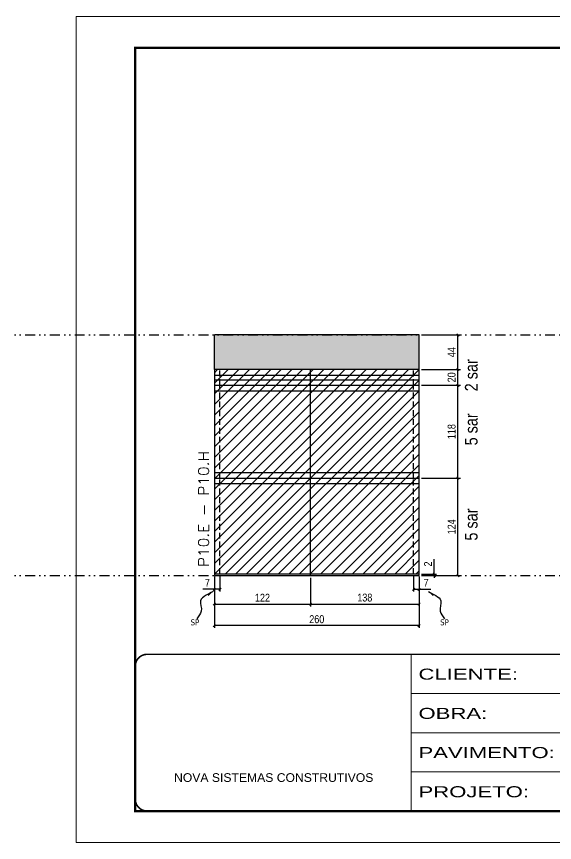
# Model space of a CAD drawing. Header units: millimetres. Extents: x 13777 to 27878, y -21631 to 6985.
# Drawn here: x 15936 to 16619, y -2105 to -1055 of the extents above; entities that cross this region are included whole.
import ezdxf

# ---------------------------------------------------------------- set-up
doc = ezdxf.new("R2010")
doc.units = ezdxf.units.MM
for name, pattern in [('CONTINUO', [0]), ('DASHED', [0.75, 0.5, -0.25]), ('DIVIDE2', [0.625, 0.25, -0.125, 0, -0.125, 0, -0.125]), ('HIDDEN', [0.375, 0.25, -0.125])]:
    doc.linetypes.add(name, pattern=pattern)
for name, color, linetype in [('COTA', 241, 'Continuous'), ('NOMENCLATURA', 7, 'Continuous'), ('Nível', 160, 'Continuous'), ('Painéis', 200, 'Continuous'), ('SARR_2.2x7', 40, 'Continuous'), ('Sarrafo de Pressão', 42, 'HIDDEN'), ('texto', 7, 'Continuous')]:
    doc.layers.add(name, color=color, linetype=linetype)
for name, color, linetype, lineweight in [('Folhas', 255, 'Continuous', 9), ('Hachura', 251, 'Continuous', 9), ('SARRAFO DE PRESSAO', 251, 'DASHED', 9), ('Texto Seção', 7, 'Continuous', 15)]:
    doc.layers.add(name, color=color, linetype=linetype, lineweight=lineweight)
doc.styles.add('ARIAL', font='arial.ttf')
doc.styles.add('ARIAL_NARROW', font='ARIALN.TTF', dxfattribs={"height": 0.2})
doc.styles.add('COTA TECNICA', font='techl___.ttf', dxfattribs={"height": 10})
doc.styles.add('COTA TECNICA-50', font='techl___.ttf', dxfattribs={"height": 10})
doc.styles.add('REGUA-120', font='ROMANS.shx', dxfattribs={"height": 15})
doc.styles.get("Standard").update_dxf_attribs({"font": 'arial.ttf'})
doc.styles.add('Tecnologia', font='')
doc.styles.get('Tecnologia').set_extended_font_data('Forgotten Futurist')
doc.dimstyles.new('COTA PAINEL-50', dxfattribs={"dimtxt": 10, "dimasz": 3, "dimexe": 3, "dimexo": 3, "dimgap": 3, "dimtad": 1, "dimdec": 1, "dimzin": 12, "dimdsep": 46, "dimtxsty": 'COTA TECNICA-50', "dimblk1": 'OBLIQUE', "dimblk2": 'OBLIQUE', "dimsah": 1, "dimcen": 0.9, "dimclrd": 4, "dimclre": 4, "dimclrt": 240, "dimadec": 1, "dimazin": 3, "dimtfac": 1, "dimtdec": 1, "dimtmove": 0, "dimatfit": 3, "dimfxl": 1, "dimtolj": 1, "dimtzin": 12, "dimarcsym": 0})
doc.dimstyles.new('PAINEL', dxfattribs={"dimtxt": 10, "dimasz": 3, "dimexe": 3, "dimexo": 3, "dimgap": 3, "dimtad": 1, "dimdec": 1, "dimzin": 12, "dimdsep": 46, "dimtxsty": 'COTA TECNICA', "dimblk1": 'OBLIQUE', "dimblk2": 'OBLIQUE', "dimsah": 1, "dimcen": 0.9, "dimclrd": 4, "dimclre": 4, "dimclrt": 240, "dimadec": 1, "dimazin": 3, "dimtfac": 1, "dimtdec": 1, "dimtmove": 0, "dimatfit": 3, "dimfxl": 1, "dimtolj": 1, "dimtzin": 12, "dimarcsym": 0})
doc.dimstyles.get("Standard").update_dxf_attribs({"dimtxt": 0.18, "dimasz": 0.18, "dimexe": 0.18, "dimexo": 0.0625, "dimgap": 0.09, "dimtad": 0, "dimtih": 1, "dimtoh": 1, "dimdec": 4, "dimzin": 0, "dimdsep": 46, "dimtxsty": 'Standard', "dimcen": 0.09, "dimadec": 0, "dimazin": 0, "dimtfac": 1, "dimtdec": 4, "dimtofl": 0, "dimtmove": 0, "dimatfit": 3, "dimfxl": 1, "dimtolj": 1, "dimtzin": 0, "dimarcsym": 0})

# ---------------------------------------------------------------- blocks, each defined once
blk = doc.blocks.new('9999999999')
at = {"color": 30, "linetype": 'CONTINUO'}
for p, q in [((98564.6, 34230.2), (98564.6, 34429.4)), ((98564.6, 34379.6), (99584, 34379.6)), ((98564.6, 34329.8), (99488, 34329.8)), ((99584, 34329.8), (99488, 34329.8)), ((99488, 34329.8), (99488, 34230.2)), ((98564.6, 34280), (99488, 34280))]:
    blk.add_line(p, q, dxfattribs=at)
at = {"color": 30, "linetype": 'CONTINUO', "const_width": 2}
blk.add_lwpolyline([(99584, 34230.2), (99584, 34414.4, 0.414214), (99569, 34429.4), (98229, 34429.4, 0.414214), (98214, 34414.4), (98214, 34245.2, 0.414214), (98229, 34230.2), (99584, 34230.2)], format="xyb", dxfattribs=at)
at = {"layer": 'Folhas'}
blk.add_lwpolyline([(98139, 34190.2), (99624, 34190.2), (99624, 35240.2), (98139, 35240.2)], close=True, dxfattribs=at)
at = {"layer": 'Folhas', "color": 30, "const_width": 3}
blk.add_lwpolyline([(98214, 34230.2), (99584, 34230.2), (99584, 35200.2), (98214, 35200.2)], close=True, dxfattribs=at)
at = {"color": 7, "linetype": 'Continuous', "ltscale": 5, "style": 'ARIAL'}
for s, height, p in [('SKR', 15.48, (98837.7, 34393.1)), ('LEAF LOEFGREN', 15.483, (98837.7, 34343.3)), ('3° SUBSOLO', 15.48, (98837.7, 34293.5)), ('NOVA SISTEMAS CONSTRUTIVOS', 11.059, (98263.2, 34267.2)), ('PILARES', 15.48, (98837.7, 34243.7))]:
    blk.add_text(s, height=height, dxfattribs=at).set_placement(p)
at = {"layer": 'Folhas', "color": 7, "style": 'Tecnologia', "width": 1.5}
for s, p in [('CLIENTE:', (98573.7, 34397.2)), ('OBRA:', (98573.7, 34347.3)), ('PAVIMENTO:', (98573.7, 34297.5)), ('PROJETO:', (98573.7, 34247.7))]:
    blk.add_text(s, height=14, dxfattribs=at).set_placement(p)
blk = doc.blocks.new('_Oblique')
at = {"color": 0, "linetype": 'ByBlock', "lineweight": -2}
blk.add_line((-0.5, -0.5), (0.5, 0.5), dxfattribs=at)
blk = doc.blocks.new('*D1676')
at = {"layer": 'COTA', "color": 4, "lineweight": -2, "transparency": 16777216}
for p, q in [((16187.5, -1767), (16187.5, -1832.6)), ((16447.5, -1767), (16447.5, -1832.6)), ((16447.5, -1829.6), (16187.5, -1829.6))]:
    blk.add_line(p, q, dxfattribs=at)
at = {"layer": 'Defpoints', "color": 0, "transparency": 16777216}
for p in [(16187.5, -1764), (16447.5, -1764), (16187.5, -1829.6)]:
    blk.add_point(p, dxfattribs=at)
at = {"layer": 'COTA', "color": 4, "lineweight": -2, "transparency": 16777216, "xscale": 3, "yscale": 3, "zscale": 3, "rotation": 180}
blk.add_blockref('_Oblique', (16187.5, -1829.6), dxfattribs=at)
at = {"layer": 'COTA', "color": 4, "lineweight": -2, "transparency": 16777216, "xscale": 3, "yscale": 3, "zscale": 3}
blk.add_blockref('_Oblique', (16447.5, -1829.6), dxfattribs=at)
at = {"layer": 'COTA', "color": 240, "transparency": 16777216, "insert": (16317.5, -1821.5), "char_height": 10, "attachment_point": 5, "style": 'COTA TECNICA'}
blk.add_mtext('\\A1;260', dxfattribs=at)
blk = doc.blocks.new('*D1677')
at = {"layer": 'COTA', "color": 4, "lineweight": -2, "transparency": 16777216}
for p, q in [((16440.5, -1767), (16440.5, -1786.3)), ((16447.5, -1769), (16447.5, -1786.3)), ((16440.5, -1783.3), (16447.5, -1783.3)), ((16447.5, -1783.3), (16462.2, -1783.3))]:
    blk.add_line(p, q, dxfattribs=at)
at = {"layer": 'Defpoints', "color": 0, "transparency": 16777216}
for p in [(16440.5, -1764), (16447.5, -1766), (16447.5, -1783.3)]:
    blk.add_point(p, dxfattribs=at)
at = {"layer": 'COTA', "color": 4, "lineweight": -2, "transparency": 16777216, "xscale": 3, "yscale": 3, "zscale": 3, "rotation": 180}
blk.add_blockref('_Oblique', (16440.5, -1783.3), dxfattribs=at)
at = {"layer": 'COTA', "color": 4, "lineweight": -2, "transparency": 16777216, "xscale": 3, "yscale": 3, "zscale": 3}
blk.add_blockref('_Oblique', (16447.5, -1783.3), dxfattribs=at)
at = {"layer": 'COTA', "color": 240, "transparency": 16777216, "insert": (16456.4, -1775.2), "char_height": 10, "attachment_point": 5, "style": 'COTA TECNICA-50'}
blk.add_mtext('\\A1;7', dxfattribs=at)
blk = doc.blocks.new('*D1678')
at = {"layer": 'COTA', "color": 4, "lineweight": -2, "transparency": 16777216}
for p, q in [((16187.5, -1769), (16187.5, -1786.3)), ((16194.5, -1767), (16194.5, -1786.3)), ((16187.5, -1783.3), (16172.8, -1783.3)), ((16194.5, -1783.3), (16187.5, -1783.3))]:
    blk.add_line(p, q, dxfattribs=at)
at = {"layer": 'Defpoints', "color": 0, "transparency": 16777216}
for p in [(16187.5, -1766), (16194.5, -1764), (16187.5, -1783.3)]:
    blk.add_point(p, dxfattribs=at)
at = {"layer": 'COTA', "color": 4, "lineweight": -2, "transparency": 16777216, "xscale": 3, "yscale": 3, "zscale": 3, "rotation": 180}
blk.add_blockref('_Oblique', (16187.5, -1783.3), dxfattribs=at)
at = {"layer": 'COTA', "color": 4, "lineweight": -2, "transparency": 16777216, "xscale": 3, "yscale": 3, "zscale": 3}
blk.add_blockref('_Oblique', (16194.5, -1783.3), dxfattribs=at)
at = {"layer": 'COTA', "color": 240, "transparency": 16777216, "insert": (16178.6, -1775.2), "char_height": 10, "attachment_point": 5, "style": 'COTA TECNICA-50'}
blk.add_mtext('\\A1;7', dxfattribs=at)
blk = doc.blocks.new('*D1679')
at = {"layer": 'COTA', "color": 4, "lineweight": -2, "transparency": 16777216}
for p, q in [((16466.8, -1764), (16466.8, -1745.2)), ((16450.5, -1764), (16469.8, -1764)), ((16450.5, -1766), (16469.8, -1766)), ((16466.8, -1766), (16466.8, -1764)), ((16466.8, -1766), (16466.8, -1769))]:
    blk.add_line(p, q, dxfattribs=at)
at = {"layer": 'Defpoints', "color": 0, "transparency": 16777216}
for p in [(16447.5, -1764), (16447.5, -1766), (16466.8, -1766)]:
    blk.add_point(p, dxfattribs=at)
at = {"layer": 'COTA', "color": 4, "lineweight": -2, "transparency": 16777216, "xscale": 3, "yscale": 3, "zscale": 3}
for p, rotation in [((16466.8, -1764), 270), ((16466.8, -1766), 90)]:
    blk.add_blockref('_Oblique', p, dxfattribs=dict(at, rotation=rotation))
at = {"layer": 'COTA', "color": 240, "transparency": 16777216, "insert": (16458.8, -1751.3), "char_height": 10, "attachment_point": 5, "rotation": 90, "style": 'COTA TECNICA-50'}
blk.add_mtext('\\A1;2', dxfattribs=at)
blk = doc.blocks.new('*D1693')
at = {"layer": 'COTA', "color": 4, "lineweight": -2, "transparency": 16777216}
for p, q in [((16450.5, -1460), (16499.9, -1460)), ((16496.9, -1504), (16496.9, -1460)), ((16450.5, -1504), (16499.9, -1504))]:
    blk.add_line(p, q, dxfattribs=at)
at = {"layer": 'Defpoints', "color": 0, "transparency": 16777216}
for p in [(16447.5, -1460), (16496.9, -1460), (16447.5, -1504)]:
    blk.add_point(p, dxfattribs=at)
at = {"layer": 'COTA', "color": 4, "lineweight": -2, "transparency": 16777216, "xscale": 3, "yscale": 3, "zscale": 3}
for p, rotation in [((16496.9, -1460), 90), ((16496.9, -1504), 270)]:
    blk.add_blockref('_Oblique', p, dxfattribs=dict(at, rotation=rotation))
at = {"layer": 'COTA', "color": 240, "transparency": 16777216, "insert": (16488.8, -1482), "char_height": 10, "attachment_point": 5, "rotation": 90, "style": 'COTA TECNICA-50'}
blk.add_mtext('\\A1;44', dxfattribs=at)
blk = doc.blocks.new('*D1680')
at = {"layer": 'COTA', "color": 4, "lineweight": -2, "transparency": 16777216}
for p, q in [((16450.5, -1524), (16499.9, -1524)), ((16496.9, -1642), (16496.9, -1524)), ((16450.5, -1642), (16499.9, -1642))]:
    blk.add_line(p, q, dxfattribs=at)
at = {"layer": 'Defpoints', "color": 0, "transparency": 16777216}
for p in [(16447.5, -1524), (16496.9, -1524), (16447.5, -1642)]:
    blk.add_point(p, dxfattribs=at)
at = {"layer": 'COTA', "color": 4, "lineweight": -2, "transparency": 16777216, "xscale": 3, "yscale": 3, "zscale": 3}
for p, rotation in [((16496.9, -1524), 90), ((16496.9, -1642), 270)]:
    blk.add_blockref('_Oblique', p, dxfattribs=dict(at, rotation=rotation))
at = {"layer": 'COTA', "color": 240, "transparency": 16777216, "insert": (16488.8, -1583), "char_height": 10, "attachment_point": 5, "rotation": 90, "style": 'COTA TECNICA-50'}
blk.add_mtext('\\A1;118', dxfattribs=at)
blk = doc.blocks.new('*D1681')
at = {"layer": 'COTA', "color": 4, "lineweight": -2, "transparency": 16777216}
for p, q in [((16450.5, -1504), (16499.9, -1504)), ((16496.9, -1524), (16496.9, -1504)), ((16450.5, -1524), (16499.9, -1524))]:
    blk.add_line(p, q, dxfattribs=at)
at = {"layer": 'Defpoints', "color": 0, "transparency": 16777216}
for p in [(16447.5, -1504), (16496.9, -1504), (16447.5, -1524)]:
    blk.add_point(p, dxfattribs=at)
at = {"layer": 'COTA', "color": 4, "lineweight": -2, "transparency": 16777216, "xscale": 3, "yscale": 3, "zscale": 3}
for p, rotation in [((16496.9, -1504), 90), ((16496.9, -1524), 270)]:
    blk.add_blockref('_Oblique', p, dxfattribs=dict(at, rotation=rotation))
at = {"layer": 'COTA', "color": 240, "transparency": 16777216, "insert": (16488.8, -1514), "char_height": 10, "attachment_point": 5, "rotation": 90, "style": 'COTA TECNICA-50'}
blk.add_mtext('\\A1;20', dxfattribs=at)
blk = doc.blocks.new('*D1694')
at = {"layer": 'COTA', "color": 4, "linetype": 'ByBlock', "lineweight": -2, "transparency": 16777216}
for p, q in [((16450.5, -1642), (16499.9, -1642)), ((16496.9, -1766), (16496.9, -1642)), ((16450.5, -1766), (16499.9, -1766))]:
    blk.add_line(p, q, dxfattribs=at)
at = {"layer": 'Defpoints', "color": 0, "linetype": 'ByBlock', "transparency": 16777216}
for p in [(16447.5, -1642), (16496.9, -1642), (16447.5, -1766)]:
    blk.add_point(p, dxfattribs=at)
at = {"layer": 'COTA', "color": 4, "linetype": 'ByBlock', "lineweight": -2, "transparency": 16777216, "xscale": 3, "yscale": 3, "zscale": 3}
for p, rotation in [((16496.9, -1642), 90), ((16496.9, -1766), 270)]:
    blk.add_blockref('_Oblique', p, dxfattribs=dict(at, rotation=rotation))
at = {"layer": 'COTA', "color": 240, "linetype": 'ByBlock', "transparency": 16777216, "insert": (16488.8, -1704), "char_height": 10, "attachment_point": 5, "rotation": 90, "style": 'COTA TECNICA'}
blk.add_mtext('\\A1;124', dxfattribs=at)
blk = doc.blocks.new('*D1695')
at = {"layer": 'COTA', "color": 4, "linetype": 'ByBlock', "lineweight": -2, "transparency": 16777216}
for p, q in [((16450.5, -1642), (16499.9, -1642)), ((16496.9, -1766), (16496.9, -1642)), ((16450.5, -1766), (16499.9, -1766))]:
    blk.add_line(p, q, dxfattribs=at)
at = {"layer": 'Defpoints', "color": 0, "linetype": 'ByBlock', "transparency": 16777216}
for p in [(16447.5, -1642), (16496.9, -1642), (16447.5, -1766)]:
    blk.add_point(p, dxfattribs=at)
at = {"layer": 'COTA', "color": 4, "linetype": 'ByBlock', "lineweight": -2, "transparency": 16777216, "xscale": 3, "yscale": 3, "zscale": 3}
for p, rotation in [((16496.9, -1642), 90), ((16496.9, -1766), 270)]:
    blk.add_blockref('_Oblique', p, dxfattribs=dict(at, rotation=rotation))
at = {"layer": 'COTA', "color": 240, "linetype": 'ByBlock', "transparency": 16777216, "insert": (16488.8, -1704), "char_height": 10, "attachment_point": 5, "rotation": 90, "style": 'COTA TECNICA'}
blk.add_mtext('\\A1;124', dxfattribs=at)
blk = doc.blocks.new('*D1696')
at = {"layer": 'COTA', "color": 4, "lineweight": -2, "transparency": 16777216}
for p, q in [((16309.5, -1769), (16309.5, -1805.2)), ((16447.5, -1769), (16447.5, -1805.2)), ((16309.5, -1802.2), (16447.5, -1802.2))]:
    blk.add_line(p, q, dxfattribs=at)
at = {"layer": 'Defpoints', "color": 0, "transparency": 16777216}
for p in [(16309.5, -1766), (16447.5, -1766), (16447.5, -1802.2)]:
    blk.add_point(p, dxfattribs=at)
at = {"layer": 'COTA', "color": 4, "lineweight": -2, "transparency": 16777216, "xscale": 3, "yscale": 3, "zscale": 3, "rotation": 180}
blk.add_blockref('_Oblique', (16309.5, -1802.2), dxfattribs=at)
at = {"layer": 'COTA', "color": 4, "lineweight": -2, "transparency": 16777216, "xscale": 3, "yscale": 3, "zscale": 3}
blk.add_blockref('_Oblique', (16447.5, -1802.2), dxfattribs=at)
at = {"layer": 'COTA', "color": 240, "transparency": 16777216, "insert": (16378.5, -1794), "char_height": 10, "attachment_point": 5, "style": 'COTA TECNICA'}
blk.add_mtext('\\A1;138', dxfattribs=at)
blk = doc.blocks.new('*D1697')
at = {"layer": 'COTA', "color": 4, "lineweight": -2, "transparency": 16777216}
for p, q in [((16187.5, -1769), (16187.5, -1805.2)), ((16309.5, -1769), (16309.5, -1805.2)), ((16187.5, -1802.2), (16309.5, -1802.2))]:
    blk.add_line(p, q, dxfattribs=at)
at = {"layer": 'Defpoints', "color": 0, "transparency": 16777216}
for p in [(16187.5, -1766), (16309.5, -1766), (16309.5, -1802.2)]:
    blk.add_point(p, dxfattribs=at)
at = {"layer": 'COTA', "color": 4, "lineweight": -2, "transparency": 16777216, "xscale": 3, "yscale": 3, "zscale": 3, "rotation": 180}
blk.add_blockref('_Oblique', (16187.5, -1802.2), dxfattribs=at)
at = {"layer": 'COTA', "color": 4, "lineweight": -2, "transparency": 16777216, "xscale": 3, "yscale": 3, "zscale": 3}
blk.add_blockref('_Oblique', (16309.5, -1802.2), dxfattribs=at)
at = {"layer": 'COTA', "color": 240, "transparency": 16777216, "insert": (16248.5, -1794.1), "char_height": 10, "attachment_point": 5, "style": 'COTA TECNICA'}
blk.add_mtext('\\A1;122', dxfattribs=at)

msp = doc.modelspace()

# ---------------------------------------------------------------- hatches: boundary and pattern name
at = {"layer": 'COTA', "linetype": 'ByBlock'}
h = msp.add_hatch(dxfattribs=at)
h.set_pattern_fill('AR-CONC', color=256, scale=0.03)
h.set_pattern_definition([(50, (10745.428, -12463.458), (5.46554, -0.4781726), [0.5715, -6.2865]), (355, (10745.428, -12463.458), (-1.0573026, 5.7317054), [0.4572, -5.0292175]), (100.451445, (10745.8836, -12463.498), (4.4082374, 5.2535326), [0.4857003, -5.3427073]), (46.1842, (10745.428, -12461.934), (8.1323712, -1.26127), [0.85725, -9.42975]), (96.63556, (10746.106, -12462.039), (7.122124, 7.4227837), [0.7285507, -8.014068]), (351.18415, (10745.428, -12461.934), (7.122124, 7.422784), [0.685799, -7.543792]), (21, (10746.19, -12462.315), (4.5484317, -3.067956), [0.5715, -6.2865]), (326, (10746.19, -12462.315), (1.8540609, 5.525639), [0.4572, -5.0292]), (71.451445, (10746.569, -12462.5706), (6.4024926, 2.457683), [0.4857003, -5.3426981]), (37.5, (10745.4281, -12463.458), (0.0926581, 2.53665117), [0, -4.96824, 0, -5.1054, 0, -5.04825]), (7.5, (10745.428, -12463.458), (2.0045899, 3.00541724), [0, -2.91084, 0, -4.85394, 0, -1.92405]), (327.5, (10743.7289, -12463.458), (4.06771786, -0.17186232), [0, -1.905, 0, -5.9436, 0, -7.8867]), (317.5, (10742.967, -12463.458), (4.4438754, 0.7627947), [0, -2.4765, 0, -3.94716, 0, -5.6007])])
h.paths.add_polyline_path([(16447.51, -1504.02), (16447.51, -1460.02), (16187.51, -1460.02), (16187.51, -1504.02)])
at = {"layer": 'Hachura', "linetype": 'ByBlock'}
h = msp.add_hatch(dxfattribs=at)
h.set_pattern_fill('ANSI31', color=256, scale=3)
h.set_pattern_definition([(45, (1598.5, 0), (-6.735192, 6.735192), [])])
h.paths.add_polyline_path([(16309.51, -1524.02), (16309.51, -1504.02), (16187.51, -1504.02), (16187.51, -1524.02)])
h.paths.add_polyline_path([(16447.51, -1524.02), (16447.51, -1504.02), (16309.51, -1504.02), (16309.51, -1524.02)])
h.paths.add_polyline_path([(16309.51, -1524.02), (16309.51, -1642.02), (16447.51, -1642.02), (16447.51, -1524.02)])
h.paths.add_polyline_path([(16309.51, -1524.02), (16187.51, -1524.02), (16187.51, -1642.02), (16309.51, -1642.02)])
h.paths.add_polyline_path([(16187.51, -1764.02), (16309.51, -1764.02), (16309.51, -1642.02), (16187.51, -1642.02)])
h.paths.add_polyline_path([(16447.51, -1764.02), (16447.51, -1642.02), (16309.51, -1642.02), (16309.51, -1764.02)])
h.paths.add_polyline_path([(16665.16, -1642.02), (16665.16, -1764.02), (16891.16, -1764.02), (16891.16, -1642.02)])
h.paths.add_polyline_path([(16891.16, -1642.02), (16891.16, -1582.02), (16665.16, -1582.02), (16665.16, -1642.02)])
h.paths.add_polyline_path([(16891.16, -1582.02), (16891.16, -1460.02), (16699.16, -1460.02), (16699.16, -1524.02), (16665.16, -1524.02), (16665.16, -1582.02)])
h.paths.add_polyline_path([(17270.31, -1524.02), (17270.31, -1460.02), (17078.31, -1460.02), (17078.31, -1582.02), (17304.31, -1582.02), (17304.31, -1524.02)])
h.paths.add_polyline_path([(17078.31, -1582.02), (17078.31, -1642.02), (17304.31, -1642.02), (17304.31, -1582.02)])
h.paths.add_polyline_path([(17078.31, -1642.02), (17078.31, -1764.02), (17304.31, -1764.02), (17304.31, -1642.02)])

# ---------------------------------------------------------------- linework, layer by layer
at = {"layer": 'COTA', "linetype": 'ByBlock'}
for p, q in [((16447.51, -1460.02), (16187.51, -1460.02)), ((16187.51, -1504.02), (16187.51, -1460.02)), ((16447.51, -1504.02), (16447.51, -1460.02))]:
    msp.add_line(p, q, dxfattribs=at)
at = {"layer": 'Nível', "color": 4, "linetype": 'DIVIDE2', "ltscale": 50}
for p, q in [((13777.11, -1460.02), (17496.97, -1460.02)), ((13777.11, -1766.02), (21531.15, -1766.02))]:
    msp.add_line(p, q, dxfattribs=at)
at = {"layer": 'Painéis'}
for p, q in [((16447.51, -1504.02), (16187.51, -1504.02)), ((16187.51, -1504.02), (16187.51, -1764.02)), ((16309.51, -1766.02), (16309.51, -1504.02)), ((16447.51, -1764.02), (16447.51, -1504.02)), ((16187.51, -1524.02), (16447.51, -1524.02)), ((16187.51, -1642.02), (16447.51, -1642.02))]:
    msp.add_line(p, q, dxfattribs=at)
msp.add_lwpolyline([(16447.51, -1764.02), (16187.51, -1764.02), (16187.51, -1766.02), (16447.51, -1766.02)], close=True, dxfattribs=at)
at = {"layer": 'SARR_2.2x7'}
for p, q in [((16187.51, -1511.02), (16447.51, -1511.02)), ((16187.51, -1517.02), (16447.51, -1517.02)), ((16187.51, -1531.02), (16447.51, -1531.02)), ((16187.51, -1635.02), (16447.51, -1635.02)), ((16187.51, -1649.02), (16447.51, -1649.02))]:
    msp.add_line(p, q, dxfattribs=at)
at = {"layer": 'Sarrafo de Pressão', "ltscale": 30}
for p, q in [((16194.51, -1524.02), (16194.51, -1504.02)), ((16440.51, -1524.02), (16440.51, -1504.02)), ((16194.51, -1642.02), (16194.51, -1524.02)), ((16440.51, -1642.02), (16440.51, -1524.02)), ((16194.51, -1764.02), (16194.51, -1642.02)), ((16440.51, -1764.02), (16440.51, -1642.02))]:
    msp.add_line(p, q, dxfattribs=at)

# ---------------------------------------------------------------- block references
at = {"layer": 'SARRAFO DE PRESSAO', "color": 6, "linetype": 'ByBlock'}
msp.add_blockref('9999999999', (-82127.01, -36295.5), dxfattribs=at)

# ---------------------------------------------------------------- texts
at = {"layer": 'NOMENCLATURA', "style": 'ARIAL_NARROW'}
for s, p in [('2 sar', (16521.75, -1531.75)), ('5 sar', (16521.75, -1600.5)), ('5 sar', (16521.75, -1721.5))]:
    msp.add_text(s, height=16, rotation=90, dxfattribs=at).set_placement(p)
at = {"layer": 'texto', "color": 0, "char_height": 7.5, "attachment_point": 5}
for insert in [(16162.73, -1825.51), (16479.76, -1825.51)]:
    msp.add_mtext('{\\fTahoma|b0|i0|c0|p34;\\C4;SP}', dxfattribs=dict(at, insert=insert))
at = {"layer": 'Texto Seção', "style": 'REGUA-120', "width": 1.1}
msp.add_text('P10.E - P10.H', height=13, rotation=90, dxfattribs=at).set_placement((16180.26, -1755.25))

# ---------------------------------------------------------------- dimensions: what is measured, and where the dimension line sits
at = {"layer": 'COTA'}
for base, p1, p2, angle, picture, middle in [((16496.88, -1460.02), (16447.51, -1504.02), (16447.51, -1460.02), 90, '*D1693', (16488.8, -1482.02)), ((16496.88, -1524.02), (16447.51, -1642.02), (16447.51, -1524.02), 90, '*D1680', (16488.78, -1583.02)), ((16187.51, -1783.26), (16194.51, -1764.02), (16187.51, -1766.02), 180, '*D1678', (16178.65, -1775.18))]:
    dim = msp.add_linear_dim(base=base, p1=p1, p2=p2, angle=angle, dimstyle='COTA PAINEL-50', dxfattribs=at)
    dim.commit()
    dim.dimension.update_dxf_attribs({"geometry": picture, "text_midpoint": middle})
for base, p1, p2, picture, middle in [((16496.88, -1504.02), (16447.51, -1524.02), (16447.51, -1504.02), '*D1681', (16496.88, -1514.02)), ((16466.77, -1766.02), (16447.51, -1764.02), (16447.51, -1766.02), '*D1679', (16466.77, -1751.27))]:
    dim = msp.add_linear_dim(base=base, p1=p1, p2=p2, angle=90, dimstyle='COTA PAINEL-50', dxfattribs=at)
    dim.commit()
    dim.dimension.update_dxf_attribs({"geometry": picture, "text_midpoint": middle, "dimtype": 160})
at = {"layer": 'COTA', "linetype": 'ByBlock'}
for picture in ['*D1694', '*D1695']:
    dim = msp.add_aligned_dim(p1=(16447.51, -1766.02), p2=(16447.51, -1642.02), distance=-49.37, dimstyle='PAINEL', dxfattribs=at)
    dim.commit()
    dim.dimension.update_dxf_attribs({"geometry": picture, "text_midpoint": (16488.8, -1704.02)})
at = {"layer": 'COTA'}
dim = msp.add_linear_dim(base=(16187.51, -1829.63), p1=(16447.51, -1764.02), p2=(16187.51, -1764.02), angle=180, dimstyle='PAINEL', override={"dimarcsym": 2}, dxfattribs=at)
dim.commit()
dim.dimension.update_dxf_attribs({"geometry": '*D1676', "text_midpoint": (16317.51, -1821.53)})
for base, p1, p2, dimstyle, picture, middle in [((16309.51, -1802.2), (16187.51, -1766.02), (16309.51, -1766.02), 'PAINEL', '*D1697', (16248.51, -1794.14)), ((16447.51, -1783.26), (16440.51, -1764.02), (16447.51, -1766.02), 'COTA PAINEL-50', '*D1677', (16456.38, -1775.18))]:
    dim = msp.add_linear_dim(base=base, p1=p1, p2=p2, dimstyle=dimstyle, dxfattribs=at)
    dim.commit()
    dim.dimension.update_dxf_attribs({"geometry": picture, "text_midpoint": middle})
dim = msp.add_linear_dim(base=(16447.51, -1802.2), p1=(16309.51, -1766.02), p2=(16447.51, -1766.02), dimstyle='PAINEL', override={"dimtmove": 1}, dxfattribs=at)
dim.commit()
dim.dimension.update_dxf_attribs({"geometry": '*D1696', "text_midpoint": (16378.51, -1793.95)})

# ---------------------------------------------------------------- leaders
at = {"layer": 'COTA', "path_type": 1}
for points in [[(16185.68, -1786.2), (16169.9, -1798.03), (16170.82, -1811.04), (16165.27, -1820.82)], [(16459.34, -1786.2), (16475.12, -1798.03), (16474.2, -1811.04), (16479.75, -1820.82)]]:
    msp.add_leader(points, dimstyle='Standard', override={"dimasz": 8}, dxfattribs=at)

doc.saveas('drawing.dxf')
